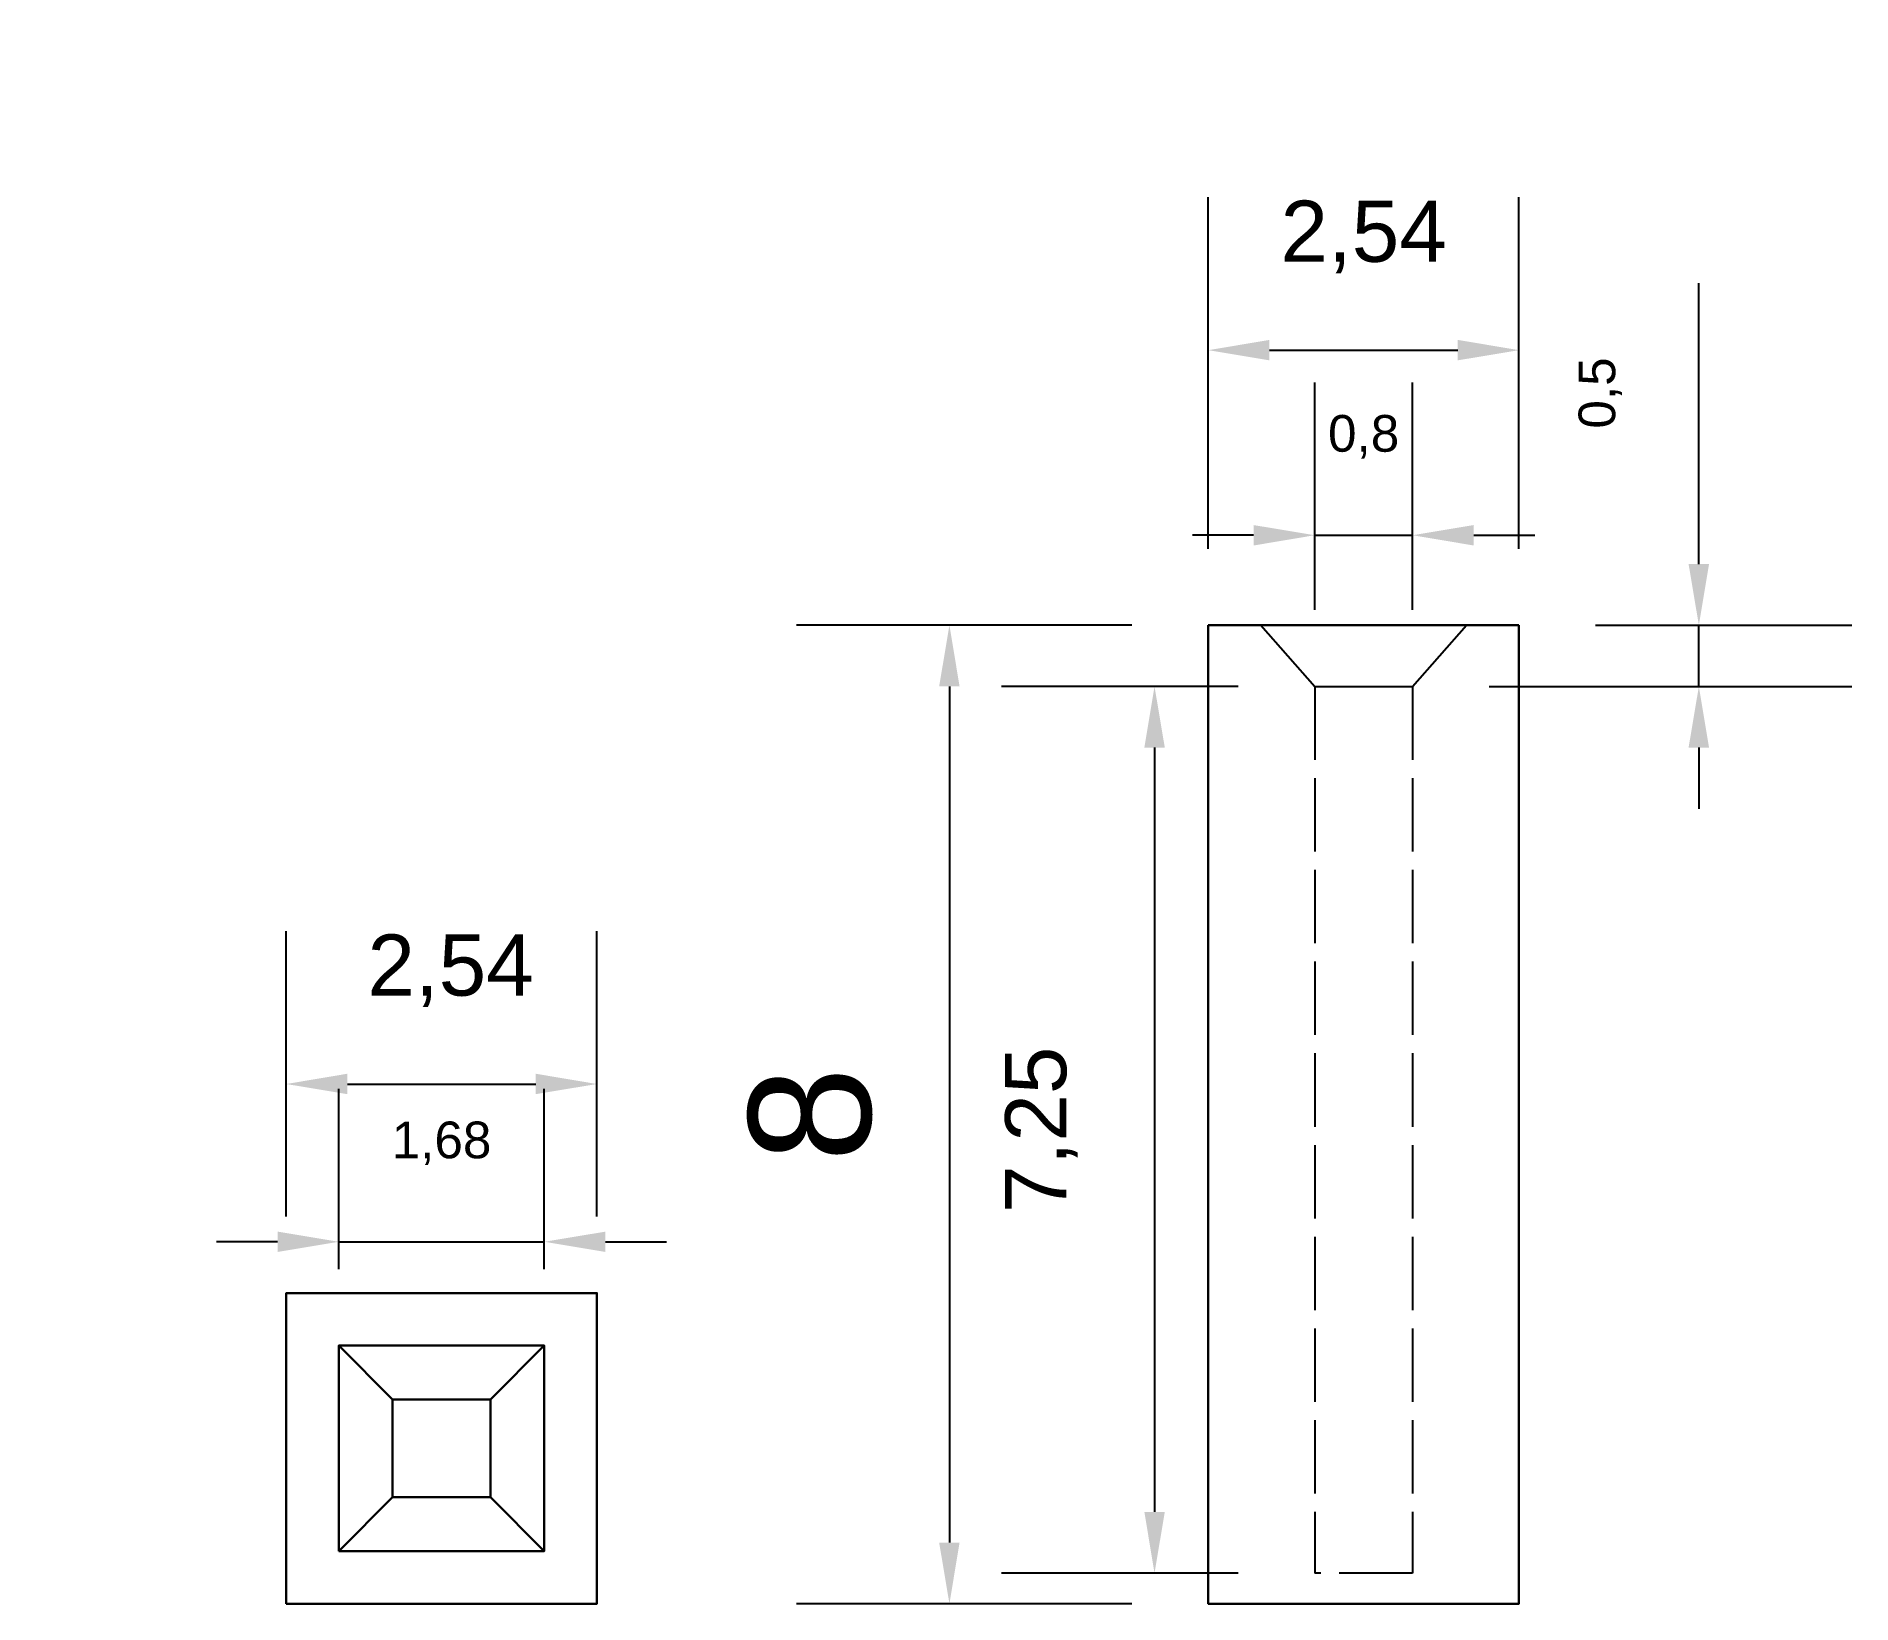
# Model space of a CAD drawing. Header units: millimetres. Extents: x 8 to 22.8, y 10 to 22.8.
import ezdxf

# ---------------------------------------------------------------- set-up
doc = ezdxf.new("R2010")
doc.units = ezdxf.units.MM
doc.linetypes.add('ACAD_ISO02W100', pattern=[15, 12, -3])
doc.layers.add('ADPin', color=182, linetype='Continuous', lineweight=30)
doc.layers.add('Cote', color=7, linetype='Continuous')
doc.layers.add('Hidden', color=130, linetype='ACAD_ISO02W100')
doc.styles.get("Standard").update_dxf_attribs({"font": 'arial.ttf'})
doc.dimstyles.new('ISO-25', dxfattribs={"dimtxt": 2.5, "dimasz": 2.5, "dimexe": 1.25, "dimexo": 0.625, "dimtad": 1, "dimtxsty": 'Standard', "dimcen": 2.5, "dimadec": 0, "dimazin": 0, "dimtfac": 1, "dimtmove": 0, "dimatfit": 3, "dimfxl": 1, "dimarcsym": 0})

# ---------------------------------------------------------------- blocks, each defined once
blk = doc.blocks.new('*D2')
at = {"layer": 'Cote', "color": 0, "lineweight": -2, "transparency": 16777216}
for p, q in [((10, 13.165), (10, 15.499)), ((12.54, 13.165), (12.54, 15.499)), ((10.5, 14.249), (12.04, 14.249))]:
    blk.add_line(p, q, dxfattribs=at)
at = {"layer": 'Cote', "color": 0, "transparency": 16777216}
for points in [[(10.5, 14.333), (10.5, 14.166), (10, 14.249)], [(12.04, 14.333), (12.04, 14.166), (12.54, 14.249)]]:
    blk.add_solid(points, dxfattribs=at)
at = {"layer": 'Defpoints', "color": 0, "transparency": 16777216}
for p in [(12.54, 14.249), (10, 12.54), (12.54, 12.54)]:
    blk.add_point(p, dxfattribs=at)
at = {"layer": 'Cote', "color": 0, "transparency": 16777216, "insert": (11.344, 15.175), "char_height": 2.5, "attachment_point": 5}
blk.add_mtext('{\\H0.2x;2,54}', dxfattribs=at)
blk = doc.blocks.new('*D3')
at = {"layer": 'Cote', "color": 0, "lineweight": -2, "transparency": 16777216}
for p, q in [((17.54, 18.625), (17.54, 21.499)), ((20.08, 18.625), (20.08, 21.499)), ((18.04, 20.249), (19.58, 20.249))]:
    blk.add_line(p, q, dxfattribs=at)
at = {"layer": 'Cote', "color": 0, "transparency": 16777216}
for points in [[(18.04, 20.333), (18.04, 20.166), (17.54, 20.249)], [(19.58, 20.333), (19.58, 20.166), (20.08, 20.249)]]:
    blk.add_solid(points, dxfattribs=at)
at = {"layer": 'Defpoints', "color": 0, "transparency": 16777216}
for p in [(20.08, 20.249), (17.54, 18), (20.08, 18)]:
    blk.add_point(p, dxfattribs=at)
at = {"layer": 'Cote', "color": 0, "transparency": 16777216, "insert": (18.81, 21.175), "char_height": 2.5, "attachment_point": 5}
blk.add_mtext('{\\H0.2x;2,54}', dxfattribs=at)
blk = doc.blocks.new('*D4')
at = {"layer": 'Cote', "color": 0, "lineweight": -2, "transparency": 16777216}
for p, q in [((18.41, 18.125), (18.41, 19.986)), ((19.21, 18.125), (19.21, 19.986)), ((17.91, 18.736), (17.41, 18.736)), ((18.41, 18.736), (19.21, 18.736)), ((19.71, 18.736), (20.21, 18.736))]:
    blk.add_line(p, q, dxfattribs=at)
at = {"layer": 'Cote', "color": 0, "transparency": 16777216}
for points in [[(17.91, 18.819), (17.91, 18.652), (18.41, 18.736)], [(19.71, 18.819), (19.71, 18.652), (19.21, 18.736)]]:
    blk.add_solid(points, dxfattribs=at)
at = {"layer": 'Defpoints', "color": 0, "transparency": 16777216}
for p in [(19.21, 18.736), (18.41, 17.5), (19.21, 17.5)]:
    blk.add_point(p, dxfattribs=at)
at = {"layer": 'Cote', "color": 0, "transparency": 16777216, "insert": (18.81, 19.541), "char_height": 2.5, "attachment_point": 5}
blk.add_mtext('{\\H0.12x;0,8}', dxfattribs=at)
blk = doc.blocks.new('*D5')
at = {"layer": 'Cote', "color": 0, "lineweight": -2, "transparency": 16777216}
for p, q in [((10.43, 12.735), (10.43, 14.209)), ((12.11, 12.735), (12.11, 14.209)), ((9.93, 12.959), (9.43, 12.959)), ((10.43, 12.959), (12.11, 12.959)), ((12.61, 12.959), (13.11, 12.959))]:
    blk.add_line(p, q, dxfattribs=at)
at = {"layer": 'Cote', "color": 0, "transparency": 16777216}
for points in [[(9.93, 13.042), (9.93, 12.876), (10.43, 12.959)], [(12.61, 13.042), (12.61, 12.876), (12.11, 12.959)]]:
    blk.add_solid(points, dxfattribs=at)
at = {"layer": 'Defpoints', "color": 0, "transparency": 16777216}
for p in [(12.11, 12.959), (10.43, 12.11), (12.11, 12.11)]:
    blk.add_point(p, dxfattribs=at)
at = {"layer": 'Cote', "color": 0, "transparency": 16777216, "insert": (11.27, 13.764), "char_height": 2.5, "attachment_point": 5}
blk.add_mtext('{\\H0.12x;1,68}', dxfattribs=at)
blk = doc.blocks.new('*D6')
at = {"layer": 'Cote', "color": 0, "lineweight": -2, "transparency": 16777216}
for p, q in [((21.551, 18.5), (21.551, 20.798)), ((20.705, 18), (22.801, 18)), ((21.551, 17.5), (21.551, 18)), ((19.835, 17.5), (22.801, 17.5)), ((21.551, 17), (21.551, 16.5))]:
    blk.add_line(p, q, dxfattribs=at)
at = {"layer": 'Cote', "color": 0, "transparency": 16777216}
for points in [[(21.467, 18.5), (21.634, 18.5), (21.551, 18)], [(21.467, 17), (21.634, 17), (21.551, 17.5)]]:
    blk.add_solid(points, dxfattribs=at)
at = {"layer": 'Defpoints', "color": 0, "transparency": 16777216}
for p in [(20.08, 18), (21.551, 18), (19.21, 17.5)]:
    blk.add_point(p, dxfattribs=at)
at = {"layer": 'Cote', "color": 0, "transparency": 16777216, "insert": (20.745, 19.899), "char_height": 2.5, "attachment_point": 5, "rotation": 90}
blk.add_mtext('{\\H0.12x;0,5}', dxfattribs=at)
blk = doc.blocks.new('*D7')
at = {"layer": 'Cote', "color": 0, "lineweight": -2, "transparency": 16777216}
for p, q in [((16.915, 18), (14.173, 18)), ((15.423, 17.5), (15.423, 10.5)), ((16.915, 10), (14.173, 10))]:
    blk.add_line(p, q, dxfattribs=at)
at = {"layer": 'Cote', "color": 0, "transparency": 16777216}
for points in [[(15.339, 17.5), (15.506, 17.5), (15.423, 18)], [(15.339, 10.5), (15.506, 10.5), (15.423, 10)]]:
    blk.add_solid(points, dxfattribs=at)
at = {"layer": 'Defpoints', "color": 0, "transparency": 16777216}
for p in [(17.54, 18), (15.423, 10), (17.54, 10)]:
    blk.add_point(p, dxfattribs=at)
at = {"layer": 'Cote', "color": 0, "transparency": 16777216, "insert": (14.287, 14), "char_height": 2.5, "attachment_point": 5, "rotation": 90}
blk.add_mtext('{\\H0.4x;8}', dxfattribs=at)
blk = doc.blocks.new('*D8')
at = {"layer": 'Cote', "color": 0, "lineweight": -2, "transparency": 16777216}
for p, q in [((17.785, 17.5), (15.85, 17.5)), ((17.1, 17), (17.1, 10.75)), ((17.785, 10.25), (15.85, 10.25))]:
    blk.add_line(p, q, dxfattribs=at)
at = {"layer": 'Cote', "color": 0, "transparency": 16777216}
for points in [[(17.017, 17), (17.184, 17), (17.1, 17.5)], [(17.017, 10.75), (17.184, 10.75), (17.1, 10.25)]]:
    blk.add_solid(points, dxfattribs=at)
at = {"layer": 'Defpoints', "color": 0, "transparency": 16777216}
for p in [(18.41, 17.5), (17.1, 10.25), (18.41, 10.25)]:
    blk.add_point(p, dxfattribs=at)
at = {"layer": 'Cote', "color": 0, "transparency": 16777216, "insert": (16.175, 13.875), "char_height": 2.5, "attachment_point": 5, "rotation": 90}
blk.add_mtext('{\\H0.2x;7,25}', dxfattribs=at)

msp = doc.modelspace()

# ---------------------------------------------------------------- linework, layer by layer
at = {"layer": 'ADPin'}
for p, q in [((17.54, 18), (17.97, 18)), ((17.97, 18), (19.65, 18)), ((20.08, 18), (19.65, 18)), ((10.43, 12.11), (10.87, 11.67)), ((11.67, 11.67), (12.11, 12.11)), ((10.43, 10.43), (10.87, 10.87)), ((12.11, 10.43), (11.67, 10.87))]:
    msp.add_line(p, q, dxfattribs=at)
msp.add_lwpolyline([(17.54, 18), (17.54, 10), (20.08, 10), (20.08, 18)], dxfattribs=at)
for points in [[(10, 10), (12.54, 10), (12.54, 12.54), (10, 12.54)], [(10.43, 10.43), (12.11, 10.43), (12.11, 12.11), (10.43, 12.11)], [(10.87, 10.87), (11.67, 10.87), (11.67, 11.67), (10.87, 11.67)]]:
    msp.add_lwpolyline(points, close=True, dxfattribs=at)
at = {"layer": 'Hidden'}
for p, q in [((17.97, 18), (18.41, 17.5)), ((19.21, 17.5), (19.65, 18)), ((18.41, 17.5), (19.21, 17.5))]:
    msp.add_line(p, q, dxfattribs=at)
at = {"layer": 'Hidden', "linetype": 'ACAD_ISO02W100', "ltscale": 0.05}
for p, q in [((18.41, 17.5), (18.41, 10.25)), ((19.21, 17.5), (19.21, 10.25)), ((19.21, 10.25), (18.41, 10.25))]:
    msp.add_line(p, q, dxfattribs=at)

# ---------------------------------------------------------------- dimensions: what is measured, and where the dimension line sits
at = {"layer": 'Cote'}
for base, p1, p2, text, picture, middle in [((20.08, 20.249), (17.54, 18), (20.08, 18), '{\\H0.2x;<>}', '*D3', (18.81, 20.249)), ((19.21, 18.736), (18.41, 17.5), (19.21, 17.5), '{\\H0.12x;<>}', '*D4', (18.81, 18.736)), ((12.54, 14.249), (10, 12.54), (12.54, 12.54), '{\\H0.2x;<>}', '*D2', (11.344, 14.249)), ((12.11, 12.959), (10.43, 12.11), (12.11, 12.11), '{\\H0.12x;<>}', '*D5', (11.27, 12.959))]:
    dim = msp.add_linear_dim(base=base, p1=p1, p2=p2, text=text, dimstyle='ISO-25', override={"dimasz": 0.5}, dxfattribs=at)
    dim.commit()
    dim.dimension.update_dxf_attribs({"geometry": picture, "text_midpoint": middle, "dimtype": 160})
dim = msp.add_linear_dim(base=(21.551, 18), p1=(19.21, 17.5), p2=(20.08, 18), angle=90, text='{\\H0.12x;<>}', dimstyle='ISO-25', override={"dimasz": 0.5}, dxfattribs=at)
dim.commit()
dim.dimension.update_dxf_attribs({"geometry": '*D6', "text_midpoint": (20.745, 19.899)})
for base, p1, p2, text, picture, middle in [((15.423, 10), (17.54, 18), (17.54, 10), '{\\H0.4x;<>}', '*D7', (15.423, 14)), ((17.1, 10.25), (18.41, 17.5), (18.41, 10.25), '{\\H0.2x;<>}', '*D8', (17.1, 13.875))]:
    dim = msp.add_linear_dim(base=base, p1=p1, p2=p2, angle=90, text=text, dimstyle='ISO-25', override={"dimasz": 0.5}, dxfattribs=at)
    dim.commit()
    dim.dimension.update_dxf_attribs({"geometry": picture, "text_midpoint": middle, "dimtype": 160})

doc.saveas('drawing.dxf')
